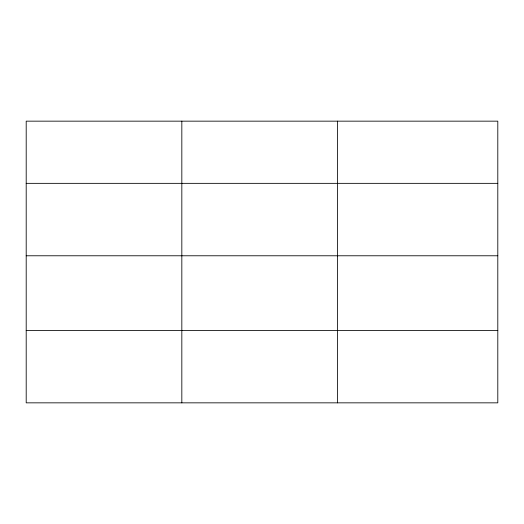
<?xml version="1.0" encoding="UTF-8"?>
<svg xmlns="http://www.w3.org/2000/svg" width="524" height="524" viewBox="0 0 524 524"><rect width="100%" height="100%" fill="white"/><g stroke="black" fill="none" stroke-linecap="round" stroke-linejoin="round"><path stroke-width="0.79" d="M497.8 255.778L497.8 121.155L26.2 121.155L26.2 402.845L497.8 402.845L497.8 255.778L26.2 255.778M26.2 183.348L497.8 183.348M26.2 330.408L497.8 330.408M337.456 121.155L337.456 402.845M181.828 121.155L181.828 402.845"/></g></svg>
